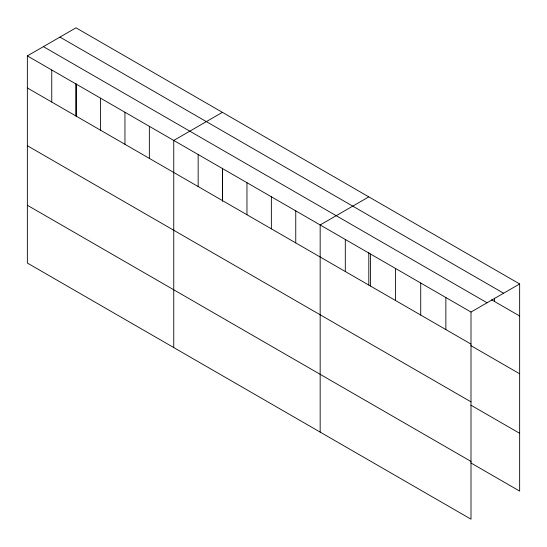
<?xml version="1.0" encoding="UTF-8"?>
<svg xmlns="http://www.w3.org/2000/svg" width="547" height="547" viewBox="0 0 547 547"><rect width="100%" height="100%" fill="white"/><g stroke="black" fill="none" stroke-linecap="round" stroke-linejoin="round"><path stroke-width="0.82" d="M27.35 55.903L471.001 312.043L471.001 519.185L27.35 263.045L27.35 55.903L75.999 27.815L519.65 283.955L519.65 491.097L470.851 462.919M222.403 112.347L173.755 140.429L173.755 347.571M368.808 196.872L320.159 224.961L320.159 432.096M471.001 312.043L519.65 283.955M59.944 37.087L503.596 293.226M491.555 299.783L519.65 316.002M43.404 46.639L487.056 302.778M27.35 87.951L471.001 344.09M470.851 345.608L519.65 373.786M27.35 145.734L471.001 401.874M470.851 405.142L519.65 433.313M27.35 205.262L471.001 461.401M494.509 298.115L494.509 301.493M445.86 297.527L445.86 329.574M420.718 283.018L420.718 315.065M395.577 268.502L395.577 300.549M370.442 253.986L370.442 286.033M368.808 252.707L368.808 284.994M345.301 239.47L345.301 271.517M295.756 210.868L295.756 242.916M271.36 196.783L271.36 228.831M246.957 182.698L246.957 214.739M222.554 168.606L222.554 200.653M222.403 168.182L222.403 201.323M198.158 154.521L198.158 186.568M149.352 126.343L149.352 158.391M124.955 112.258L124.955 144.305M100.552 98.166L100.552 130.213M76.149 84.081L76.149 116.128M75.999 83.657L75.999 115.943M51.753 69.995L51.753 102.043"/></g></svg>
